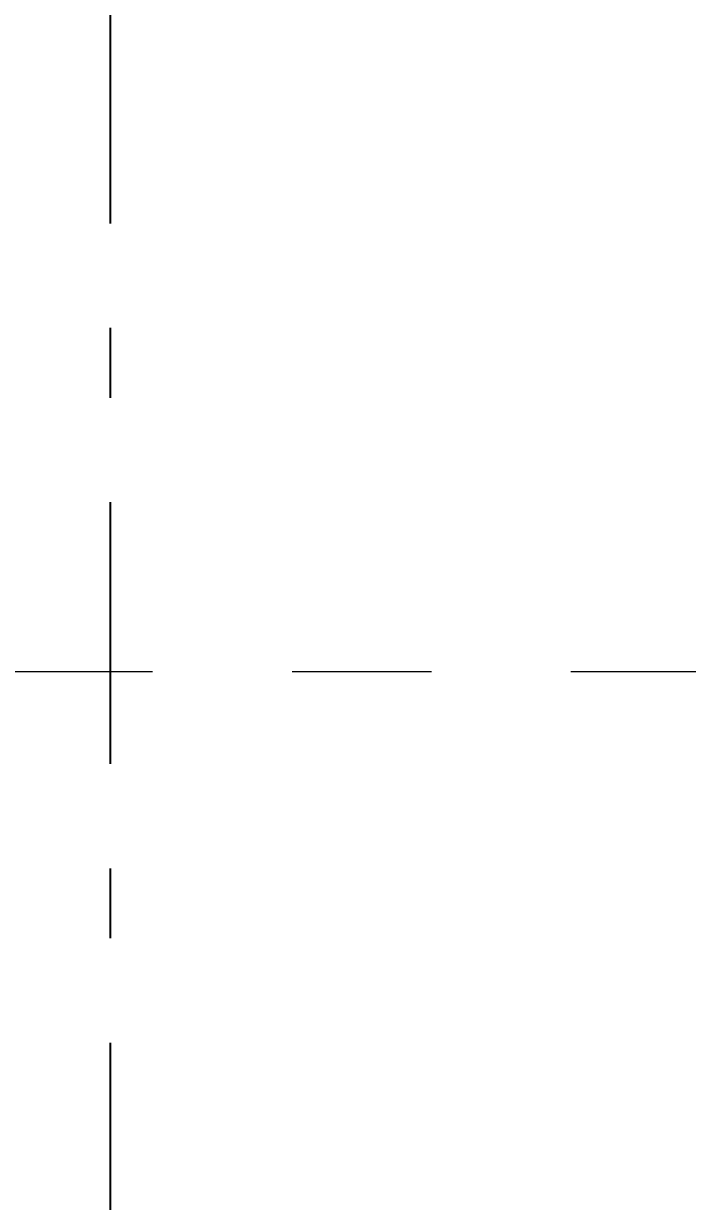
# Model space of a CAD drawing. Header units: millimetres. Extents: x -48147 to 1422273, y -494195 to 18123.
# Drawn here: x 1360688 to 1362032, y -478118 to -475734 of the extents above; entities that cross this region are included whole.
import ezdxf

# ---------------------------------------------------------------- set-up
doc = ezdxf.new("R2010")
doc.units = ezdxf.units.MM
doc.header["$MEASUREMENT"] = 0
for name, pattern in [('Dashed', [2822.222233, 1411.111116, -1411.111116]), ('Double Dashed', [1093.611073, 529.166651, -211.666656, 141.111112, -211.666656]), ('Wipeout_Contour', [1000, 0, -1000])]:
    doc.linetypes.add(name, pattern=pattern)
doc.layers.add('0_Pen_No__105', color=7, linetype='Continuous', lineweight=15, true_color=0xa6a6a6)
doc.layers.add('A-95-P_Drawing', color=7, linetype='Continuous')
doc.layers.add('New_A-95-D_1_20', color=7, linetype='Continuous')
doc.layers.add('A-95-P_Drawing_Pen_No__194', color=7, linetype='Continuous', lineweight=25)
doc.layers.add('New_A-95-D_1_20_Pen_No__1', color=7, linetype='Continuous', lineweight=13)
doc.styles.add('GENERATED_STYLE_1', font='')
doc.styles.get('GENERATED_STYLE_1').set_extended_font_data('Arial')

# ---------------------------------------------------------------- blocks, each defined once
blk = doc.blocks.new('Dimension_3_2', base_point=(1362127.4, -476245))
at = {"layer": 'New_A-95-D_1_20', "linetype": 'Continuous', "lineweight": 0, "true_color": 0x000000}
blk.add_hatch(color=178, dxfattribs=at).paths.add_polyline_path([(1362127.4, -476245), (1362327.4, -476045), (1361927.4, -476045)])
at = {"layer": 'New_A-95-D_1_20_Pen_No__1', "linetype": 'Continuous'}
for p, q in [((1362127.4, -476245), (1361927.4, -476045)), ((1361927.4, -476045), (1362327.4, -476045)), ((1362327.4, -476045), (1362127.4, -476245)), ((1362127.4, -476245), (1361977.4, -476245)), ((1362127.4, -476245), (1362277.4, -476245))]:
    blk.add_line(p, q, dxfattribs=at)
at = {"layer": 'New_A-95-D_1_20_Pen_No__1', "insert": (1361470.2, -476005), "char_height": 175, "attachment_point": 7, "style": 'GENERATED_STYLE_1'}
blk.add_mtext('\\A1;{\\fArial|b0|i0|c0|p34;+19 Parapet}', dxfattribs=at)
blk = doc.blocks.new('S-26 Building Section_STORY_MARKER', base_point=(1383917.5, -489195))
at = {"layer": '0_Pen_No__105', "linetype": 'Dashed', "ltscale": 0.2}
blk.add_line((1358409.3, -477045), (1418411.4, -477045), dxfattribs=at)

msp = doc.modelspace()

# ---------------------------------------------------------------- block references
at = {"layer": 'New_A-95-D_1_20', "linetype": 'Continuous'}
msp.add_blockref('Dimension_3_2', (1362127.4, -476245), dxfattribs=at)

# ---------------------------------------------------------------- next in the draw order: wipeouts: each hides what was drawn before it
at = {"color": 254, "linetype": 'Wipeout_Contour', "lineweight": 0, "ltscale": 5785103.117332382}
msp.add_wipeout([(1360864, -470936.6), (1367027.7, -470936.6), (1367027.7, -490886.4), (1360864, -490886.4)], dxfattribs=at).dxf.layer = 'A-95-P_Drawing'

# ---------------------------------------------------------------- next in the draw order: linework, layer by layer
at = {"layer": 'A-95-P_Drawing_Pen_No__194', "linetype": 'Double Dashed', "flags": 128}
msp.add_lwpolyline([(1360864, -470936.6), (1367027.7, -470936.6), (1367027.7, -490886.4), (1360864, -490886.4)], close=True, dxfattribs=at)

# ---------------------------------------------------------------- next in the draw order: block references
at = {"linetype": 'Continuous', "lineweight": 0}
msp.add_blockref('S-26 Building Section_STORY_MARKER', (1383917.5, -489195), dxfattribs=at)

doc.saveas('drawing.dxf')
